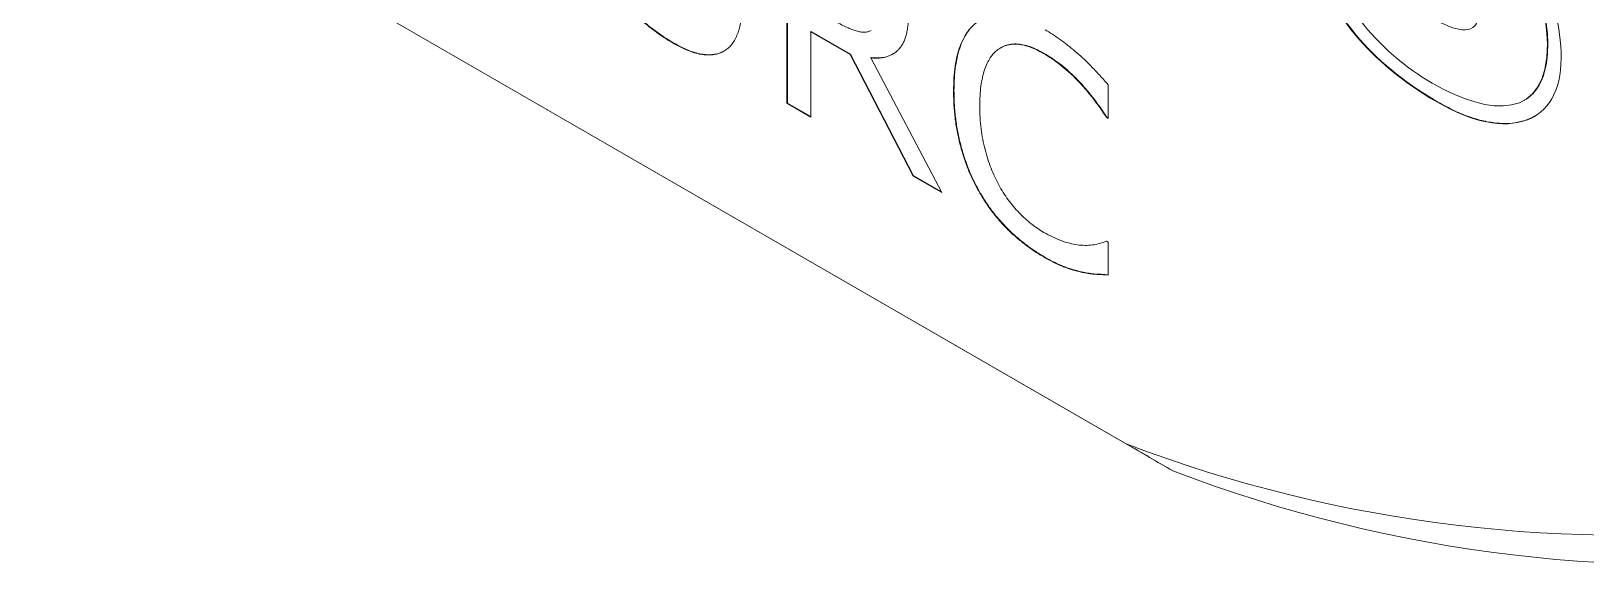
# Model space of a CAD drawing. Header units: inches. Extents: x 0.1 to 10.9, y 0.1 to 8.4.
# Drawn here: x 9.7466 to 10.1413, y 6.4448 to 6.5804 of the extents above; entities that cross this region are included whole.
import ezdxf

# ---------------------------------------------------------------- set-up
doc = ezdxf.new("R2010")
doc.units = ezdxf.units.IN
doc.header["$MEASUREMENT"] = 0

msp = doc.modelspace()

# ---------------------------------------------------------------- linework, layer by layer
at = {"color": 7, "linetype": 'Continuous', "lineweight": 0}
for p, q in [((9.7465920909, 6.6360381864), (10.0245983858, 6.4755485685)), ((10.0364137333, 6.468725723), (9.7559899469, 6.6306109291)), ((9.938460421, 6.5620192936), (9.938460421, 6.6171357984)), ((9.938566487, 6.5620805242), (9.938566487, 6.6170745678)), ((9.9446082222, 6.5802207003), (9.9445021561, 6.5801594697)), ((9.9445021561, 6.5801594697), (9.9445021561, 6.5585314742)), ((9.9544710191, 6.5744045676), (9.9445021561, 6.5801594697)), ((9.9545770852, 6.5744657982), (9.9446082222, 6.5802207003)), ((9.9098021635, 6.5772904602), (9.9096960975, 6.5772292296)), ((9.9928713511, 6.5761909251), (9.9927387686, 6.5761143868)), ((10.1315969787, 6.5771640227), (10.1314909127, 6.5771027921)), ((9.9545770852, 6.5744657982), (9.9544710191, 6.5744045676)), ((9.9704627369, 6.5435447499), (9.9544710191, 6.5744045676)), ((9.9705688029, 6.5436059805), (9.9545770852, 6.5744657982)), ((9.959844723, 6.5736268995), (9.959738657, 6.5735656689)), ((9.959738657, 6.5735656689), (9.9777316995, 6.5393484671)), ((10.0037039441, 6.5747102345), (10.0035978781, 6.5746490039)), ((9.9808586331, 6.5651695344), (9.9807525671, 6.5651083037)), ((10.0200238456, 6.566703565), (10.0200238456, 6.558189722)), ((9.938566487, 6.5620805242), (9.938460421, 6.5620192936)), ((9.9445021561, 6.5585314742), (9.938460421, 6.5620192936)), ((9.9445021561, 6.5586539354), (9.938566487, 6.5620805242)), ((10.1037072224, 6.5623339918), (10.1036011564, 6.5622727612)), ((10.1255858104, 6.5627702557), (10.1257183929, 6.5628467939)), ((10.019657901, 6.5585234385), (10.019551835, 6.5584622079)), ((10.0200238456, 6.558189722), (10.019551835, 6.5584622079)), ((10.0200238456, 6.5583121832), (10.019657901, 6.5585234385)), ((9.9705688029, 6.5436059805), (9.9704627369, 6.5435447499)), ((9.9777316995, 6.5393484671), (9.9704627369, 6.5435447499)), ((9.9776392343, 6.5395243074), (9.9705688029, 6.5436059805)), ((9.9873440582, 6.5395795584), (9.9872379922, 6.5395183278)), ((10.0195801557, 6.5270503813), (10.0200238456, 6.5267942446)), ((10.0200238456, 6.5267942446), (10.0200238456, 6.518411216)), ((10.0040437918, 6.5228859262), (10.0039377257, 6.5228246956)), ((10.0132574379, 6.5192239851), (10.0131513718, 6.5191627545))]:
    msp.add_line(p, q, dxfattribs=at)
for centre, radius, start, end in [((10.1505223876, 6.8061502351), 0.3537715593579883, 249.148491743, 304.7726085195), ((10.1654095199, 6.804929622), 0.3601013394395068, 249.0090311638, 305.3004080303)]:
    msp.add_arc(centre, radius, start, end, dxfattribs=at)
for points in [[(10.13497671078004, 6.573414069301003), (10.13497671078004, 6.590330879090311), (10.12655022917084, 6.601200041470984), (10.11313351637974, 6.613022009663806)], [(10.11203919523912, 6.610593538516319), (10.12172012391854, 6.601871781714853), (10.13149091270327, 6.591042868766104), (10.13149091270327, 6.577102792129793)], [(10.1121452612563, 6.610654769124706), (10.12182618993571, 6.60193301232324), (10.13159697872045, 6.591104099374491), (10.13159697872045, 6.57716402273818)], [(10.10226361391544, 6.567148089813522), (10.08863243500631, 6.575017201899), (10.07641146068329, 6.589176809905902), (10.07370727058063, 6.605838098805651)], [(10.07364419356477, 6.595549453321222), (10.07630644895161, 6.586037715944713), (10.08559678570659, 6.572666463157144), (10.10360115640778, 6.562272761187515)], [(10.07375025958195, 6.59561068392961), (10.07641251496879, 6.5860989465531), (10.08570285172377, 6.572727693765531), (10.10370722242495, 6.562333991795901)], [(10.10329880232868, 6.583108955553159), (10.10856101009601, 6.580071147670639), (10.11401252315187, 6.579087946783017), (10.11401252315187, 6.584815892520135)], [(10.13149091270327, 6.577102792129793), (10.13149091270327, 6.557541995793714), (10.11701984134312, 6.55862950104278), (10.10226361391544, 6.567148089813522)], [(10.10360115640778, 6.562272761187515), (10.12160552710896, 6.551879059217887), (10.13497671078004, 6.556780889675005), (10.13497671078004, 6.573414069301003)], [(10.02459838581769, 6.475548568460046), (10.02853847605521, 6.473273339299753), (10.03247691163317, 6.470999065335206), (10.03641373330791, 6.468725723038976)]]:
    msp.add_open_spline(points, degree=3, dxfattribs=at)
for points, knots in [([(9.909696097515877, 6.577229229570095), (9.909056917399345, 6.577606537581883), (9.907785923977697, 6.578356804976808), (9.905899089069228, 6.579644813534238), (9.904044701221299, 6.581001388450503), (9.902247431729664, 6.58245653151807), (9.900539628131515, 6.583933586503806), (9.898955527920705, 6.585413354171638), (9.897500558154123, 6.586832846864223), (9.896599894575633, 6.587823426663894), (9.8961682748938, 6.588298136364805)], [0, 0, 0, 0, 0.1376995973635103, 0.273812150732145, 0.4079783403477116, 0.540702405927692, 0.668658340188634, 0.7870670500596367, 0.8979574012981623, 1, 1, 1, 1]), ([(9.909802163533056, 6.577290460178483), (9.909162983416524, 6.57766776819027), (9.907891989994873, 6.578418035585195), (9.906005155086406, 6.579706044142624), (9.904150767238477, 6.58106261905889), (9.90235349774684, 6.582517762126457), (9.900645694148691, 6.583994817112193), (9.899061593937882, 6.585474584780024), (9.8976066241713, 6.586894077472609), (9.896705960592811, 6.587884657272282), (9.89627434091098, 6.588359366973191)], [0, 0, 0, 0, 0.1376995973635103, 0.273812150732145, 0.4079783403477116, 0.540702405927692, 0.668658340188634, 0.7870670500596367, 0.8979574012981623, 1, 1, 1, 1]), ([(9.926981124187911, 6.585989971653741), (9.926967047381327, 6.585357625433488), (9.92693917387351, 6.58410551564505), (9.926702357571854, 6.582362667695699), (9.926326693222281, 6.580743054559121), (9.92579811790118, 6.579268450356971), (9.925145221968059, 6.577958445615246), (9.924375230789376, 6.576836956447224), (9.92349154631826, 6.575921190276273), (9.922807340627946, 6.575473457541579), (9.922468703243492, 6.575251858913626)], [0, 0, 0, 0, 0.1308008882041935, 0.2589990533849437, 0.3872122659295001, 0.5158717970719217, 0.6428148133703803, 0.7641840704950168, 0.8832864287581057, 0.9999999999999999, 0.9999999999999999, 0.9999999999999999, 0.9999999999999999]), ([(9.969273270277865, 6.584227944452705), (9.969267248950365, 6.583740477298341), (9.969255447304164, 6.582785054280641), (9.969126424335796, 6.581446751412612), (9.968931128803394, 6.58020782505139), (9.968658834469611, 6.579069224467293), (9.968298201057705, 6.578046653240001), (9.967866344700614, 6.577121420926612), (9.967340959696577, 6.576320160369179), (9.966746981431134, 6.575617425805608), (9.966085023035522, 6.575014003559179), (9.965352299840157, 6.574522662811911), (9.964570033107437, 6.574106417494809), (9.963717398228864, 6.573805656637428), (9.962809640368251, 6.573596031721002), (9.961840773445985, 6.573493267524809), (9.960820960477793, 6.573461847366177), (9.96010305145202, 6.573530713842822), (9.959738656985264, 6.5735656689167)], [0, 0, 0, 0, 0.0703830305476863, 0.1379489199197065, 0.2034888084440785, 0.2668116458442008, 0.3289395236564626, 0.3896346109119576, 0.4495664907690702, 0.5094054054689505, 0.5688230343965477, 0.6282063740288423, 0.687920352071269, 0.7483104144166675, 0.809317904920331, 0.8712531512616704, 0.9346509967026081, 1, 1, 1, 1]), ([(9.950855418264137, 6.582770905055428), (9.951336940553956, 6.582503145643272), (9.952269458066828, 6.581984601961388), (9.953619941683005, 6.581304075720031), (9.954872127985988, 6.580788489853874), (9.956041205293163, 6.580353967640906), (9.957119166815037, 6.580122647213211), (9.958119426600614, 6.580037874370464), (9.959026901144837, 6.580166562584695), (9.959564472513405, 6.580380870108594), (9.959833059097072, 6.580487944497342)], [0, 0, 0, 0, 0.1513319284937295, 0.2930698672949618, 0.4247940391227076, 0.5487050035246469, 0.6656715592400186, 0.7790172397877811, 0.8895904654055451, 0.9999999999999999, 0.9999999999999999, 0.9999999999999999, 0.9999999999999999]), ([(9.980752567073711, 6.565108303746094), (9.980771248594014, 6.566217786659896), (9.980807742554456, 6.568385138401351), (9.981128173269317, 6.571385654018296), (9.981627098993071, 6.57410774801139), (9.982358949431775, 6.576499512633742), (9.983269772008835, 6.578603470820801), (9.984379161660767, 6.580379722538141), (9.985659803278445, 6.581860283523345), (9.986670412153456, 6.582584099389862), (9.98717191067665, 6.582943281460293)], [0, 0, 0, 0, 0.1439337630055686, 0.2811716052796471, 0.4115964099268383, 0.5373392318418944, 0.6582323932264483, 0.7750153268190363, 0.8883549470708625, 0.9999999999999999, 0.9999999999999999, 0.9999999999999999, 0.9999999999999999]), ([(9.980858633090888, 6.56516953435448), (9.980877314611192, 6.566279017268283), (9.980913808571634, 6.568446369009737), (9.981234239286495, 6.571446884626683), (9.98173316501025, 6.574168978619777), (9.982465015448954, 6.576560743242129), (9.983375838026015, 6.578664701429187), (9.984485227677945, 6.580440953146527), (9.985765869295623, 6.581921514131731), (9.986776478170635, 6.582645329998249), (9.987277976693827, 6.58300451206868)], [0, 0, 0, 0, 0.1439337630055686, 0.2811716052796471, 0.4115964099268383, 0.5373392318418944, 0.6582323932264483, 0.7750153268190363, 0.8883549470708625, 0.9999999999999999, 0.9999999999999999, 0.9999999999999999, 0.9999999999999999]), ([(10.00396604636728, 6.580715560385449), (10.0046020112947, 6.580335432442775), (10.00587617959381, 6.579573838598074), (10.00778450196578, 6.57827371091035), (10.00968609983214, 6.576829558467967), (10.01160859793389, 6.57526314157481), (10.01358332039438, 6.573492386610655), (10.01564691576866, 6.571475074708613), (10.01781513735368, 6.569200499511007), (10.01927211218998, 6.567553396136683), (10.02002384558581, 6.566703564978289)], [0, 0, 0, 0, 0.1140350332836653, 0.2284714425832284, 0.3432329362395961, 0.4591030622536822, 0.5802567027854906, 0.7103464218429739, 0.8505517991796099, 1, 1, 1, 1]), ([(9.922468703243492, 6.575251858913626), (9.922077160820232, 6.575056015911508), (9.92129577329241, 6.574665178877829), (9.919971440364158, 6.574362876979451), (9.918551670741536, 6.574249089303867), (9.917014298097985, 6.574361568346785), (9.915361212194048, 6.574701496207577), (9.913583468889465, 6.575296581643359), (9.911681424045051, 6.5761295753307), (9.910370171766091, 6.576855865996888), (9.909696097515877, 6.577229229570095)], [0, 0, 0, 0, 0.1149281894735067, 0.22935817044285, 0.3459192613417071, 0.4654998677269286, 0.5890786490471933, 0.71836396881987, 0.8552196250883524, 1, 1, 1, 1]), ([(9.92257476926067, 6.575313089522012), (9.92218322683741, 6.575117246519895), (9.921401839309588, 6.574726409486216), (9.920077506381334, 6.574424107587837), (9.918657736758716, 6.574310319912254), (9.917120364115162, 6.574422798955172), (9.915467278211228, 6.574762726815965), (9.913689534906643, 6.575357812251747), (9.911787490062231, 6.576190805939087), (9.910476237783271, 6.576917096605275), (9.909802163533056, 6.577290460178483)], [0, 0, 0, 0, 0.1149281894735067, 0.22935817044285, 0.3459192613417071, 0.4654998677269286, 0.5890786490471933, 0.71836396881987, 0.8552196250883524, 1, 1, 1, 1]), ([(9.992024179223577, 6.575672631403176), (9.991671102954337, 6.575383637706197), (9.990950906854819, 6.574794155626884), (9.990037899256201, 6.573611460196191), (9.98924953709711, 6.572175010738165), (9.988574081914882, 6.570495384602125), (9.988053743357984, 6.568545342074722), (9.987665050383782, 6.566354375867298), (9.987439243708002, 6.563899267718437), (9.987412338324662, 6.562136391841116), (9.987398475744989, 6.561228097504773)], [0, 0, 0, 0, 0.1046440647973829, 0.2134503331716278, 0.3278889390370063, 0.4480289007563196, 0.5750596300044188, 0.7088115466650231, 0.8499696851177456, 1, 1, 1, 1]), ([(10.00359787813123, 6.574649003900296), (10.00301512925413, 6.574968194949108), (10.00187690994863, 6.575591635728105), (10.00021147865331, 6.576303946193615), (9.998638805996313, 6.576769647272404), (9.997143135885956, 6.577038550516789), (9.995735362526975, 6.577055962900551), (9.994404945749176, 6.57685015459706), (9.993154897574787, 6.576394084876746), (9.992406093119232, 6.575916311101423), (9.992024179223577, 6.575672631403176)], [0, 0, 0, 0, 0.1347222458038285, 0.2631381493464587, 0.3873679747455881, 0.5083993233145132, 0.6281423894399397, 0.7488387040066333, 0.8718998153934194, 1, 1, 1, 1]), ([(10.00370394414841, 6.574710234508684), (10.00309831857397, 6.575041894601929), (10.0018871143402, 6.575705189096198), (10.00008331168799, 6.576454473142602), (9.998323317204061, 6.57693688171977), (9.996598295281359, 6.57715726284796), (9.994968811432294, 6.577019774012984), (9.993712858593282, 6.576671224552503), (9.993071542172512, 6.576279562832924), (9.992872595797854, 6.576158063247571)], [0, 0, 0, 0, 0.1523105815782318, 0.3046093643375481, 0.4569194611969291, 0.609180445786928, 0.768717018311121, 0.9282524051506321, 1, 1, 1, 1]), ([(10.13159697872045, 6.57716402273818), (10.13156666493996, 6.576000119776332), (10.13150808802689, 6.57375104884107), (10.1310081120049, 6.57075875782443), (10.13022249243605, 6.568208461484667), (10.12915260872431, 6.566087498937027), (10.12781506593265, 6.564418174391415), (10.12664476236346, 6.563358930461432), (10.12586978286448, 6.562970333865484), (10.12568384119908, 6.562877097465926)], [0, 0, 0, 0, 0.1816776413599303, 0.3510652658885505, 0.5108092874692426, 0.66351801426707, 0.8116496049814172, 0.9548088869795253, 1, 1, 1, 1]), ([(9.965314892188202, 6.574559442277548), (9.965181693123046, 6.574469898881368), (9.964597613973073, 6.574077250249291), (9.963368244923949, 6.573726705290338), (9.96167483429863, 6.57348715055296), (9.960454746221275, 6.57358031759426), (9.959844723002442, 6.573626899525086)], [0, 0, 0, 0, 0.0896365566267704, 0.3930571415095281, 0.6965389277562075, 1, 1, 1, 1]), ([(10.01955183502677, 6.558462207865574), (10.01891102288505, 6.559410824056508), (10.0176642121425, 6.561256520759823), (10.0157160120452, 6.563832699734963), (10.01378458755721, 6.566171261833796), (10.01183380420176, 6.568254244002366), (10.00986276072815, 6.570130463946328), (10.00783520207011, 6.571830496277532), (10.00573837292596, 6.573345676342785), (10.0043160551622, 6.574211712523581), (10.00359787813123, 6.574649003900296)], [0, 0, 0, 0, 0.1400132960552311, 0.2724200592607246, 0.3987353364185658, 0.5189032234862795, 0.6367932430481876, 0.7550996673137992, 0.8763414208169088, 1, 1, 1, 1]), ([(10.01965790104395, 6.558523438473962), (10.01901708890223, 6.559472054664894), (10.01777027815968, 6.56131775136821), (10.01582207806237, 6.56389393034335), (10.01389065357439, 6.566232492442182), (10.01193987021894, 6.568315474610753), (10.00996882674533, 6.570191694554715), (10.00794126808729, 6.571891726885918), (10.00584443894314, 6.573406906951173), (10.00442212117938, 6.574272943131968), (10.00370394414841, 6.574710234508684)], [0, 0, 0, 0, 0.1400132960552311, 0.2724200592607246, 0.3987353364185658, 0.5189032234862795, 0.6367932430481876, 0.7550996673137992, 0.8763414208169088, 1, 1, 1, 1]), ([(9.987237992154913, 6.53951832783499), (9.986742884822075, 6.540427141920477), (9.985740867026264, 6.542266435799474), (9.984466375220157, 6.545170821375931), (9.983363174972565, 6.548209482411802), (9.982585847146265, 6.550828228431031), (9.982050691475104, 6.552984606523688), (9.981702366624745, 6.554648890551142), (9.981409464335607, 6.556335078287318), (9.981176225998366, 6.558042246805265), (9.98098885385519, 6.559775893695539), (9.98084171149903, 6.561543516248516), (9.980771940107878, 6.563323051888453), (9.980759075375257, 6.564508554768831), (9.980752567073711, 6.565108303746094)], [0, 0, 0, 0, 0.1069966970048784, 0.216544145845021, 0.3308328615455234, 0.4509347330946805, 0.5135247786354868, 0.5775124879578184, 0.6430654320204231, 0.7103394864074352, 0.7795386172444123, 0.850759598888421, 0.9244988945920541, 1, 1, 1, 1]), ([(9.987344058172093, 6.539579558443377), (9.986848950839251, 6.540488372528865), (9.98584693304344, 6.54232766640786), (9.984572441237336, 6.545232051984317), (9.983469240989741, 6.54827071302019), (9.982691913163443, 6.550889459039417), (9.98215675749228, 6.553045837132076), (9.981808432641923, 6.55471012115953), (9.981515530352786, 6.556396308895705), (9.981282292015543, 6.558103477413652), (9.981094919872367, 6.559837124303925), (9.980947777516208, 6.561604746856903), (9.980878006125058, 6.563384282496839), (9.980865141392437, 6.564569785377217), (9.980858633090888, 6.56516953435448)], [0, 0, 0, 0, 0.1069966970048784, 0.216544145845021, 0.3308328615455234, 0.4509347330946805, 0.5135247786354868, 0.5775124879578184, 0.6430654320204231, 0.7103394864074352, 0.7795386172444123, 0.850759598888421, 0.9244988945920541, 1, 1, 1, 1]), ([(9.987398475744989, 6.561228097504773), (9.987413281334744, 6.560266633139075), (9.987441895186775, 6.558408470137841), (9.987703075310211, 6.555600541467017), (9.988107396957103, 6.552911879381754), (9.98869394848065, 6.550329317288457), (9.989427368128473, 6.547875048014129), (9.990248289755728, 6.545561703499732), (9.991155744352147, 6.543378609329972), (9.991872390778262, 6.542001177457483), (9.992222423658374, 6.541328395974292)], [0, 0, 0, 0, 0.1552328577602265, 0.3000089895753094, 0.4351836069882967, 0.5620030713310903, 0.6812062373093731, 0.7932339138198852, 0.8990088752027441, 1, 1, 1, 1]), ([(10.10370722242495, 6.562333991795901), (10.10511874223511, 6.561563773779156), (10.10788680339335, 6.560053337609433), (10.11192118727098, 6.558441799256188), (10.11572512127687, 6.557364155708965), (10.11926853497869, 6.556854541603962), (10.12253750518427, 6.556871459284712), (10.12546029934722, 6.557481561742452), (10.12734785139343, 6.558127059648017), (10.12815996927021, 6.558705815986579), (10.12820911799503, 6.558740841857618)], [0, 0, 0, 0, 0.1578327064738581, 0.3095178552567877, 0.4555078777170352, 0.596240607781774, 0.7321709086839058, 0.863808017463175, 0.9917577700682904, 1, 1, 1, 1]), ([(9.992222423658374, 6.541328395974292), (9.99259757289103, 6.540668345138717), (9.99334301575543, 6.539356786583635), (9.994608393968461, 6.537508438157549), (9.995959333271161, 6.535779783565469), (9.997397026210384, 6.534191086700357), (9.998900040412854, 6.532733265476225), (10.00045385784739, 6.531426920246513), (10.00204623052071, 6.530246999991091), (10.00312196878938, 6.529591895308108), (10.0036639596095, 6.529261832936306)], [0, 0, 0, 0, 0.1262396033605244, 0.2508452725971369, 0.3738153758072624, 0.497772064267611, 0.6221551661444908, 0.746853271201223, 0.8724567051774589, 0.9999999999999999, 0.9999999999999999, 0.9999999999999999, 0.9999999999999999]), ([(10.00393772573374, 6.52282469563299), (10.00309682599421, 6.523331182053484), (10.00145133626822, 6.524322284990145), (9.999040953850184, 6.526033024182664), (9.996749241998266, 6.527892491406128), (9.99456708786668, 6.529881528208372), (9.992519555297878, 6.532050001882141), (9.990604613455117, 6.534373754232301), (9.988822477386531, 6.536861935109544), (9.987767790905357, 6.538630119148318), (9.987237992154917, 6.53951832783499)], [0, 0, 0, 0, 0.1380481556629402, 0.2701354408367562, 0.3977074068836918, 0.5216268629186567, 0.6425281201263259, 0.761162591095066, 0.8800252368306798, 1, 1, 1, 1]), ([(10.00404379175092, 6.522885926241377), (10.00320289201139, 6.523392412661871), (10.0015574022854, 6.524383515598531), (9.999147019867364, 6.526094254791051), (9.996855308015444, 6.527953722014514), (9.994673153883857, 6.529942758816759), (9.992625621315057, 6.532111232490529), (9.990710679472294, 6.534434984840687), (9.98892854340371, 6.53692316571793), (9.987873856922533, 6.538691349756705), (9.987344058172093, 6.539579558443377)], [0, 0, 0, 0, 0.1380481556629402, 0.2701354408367562, 0.3977074068836918, 0.5216268629186567, 0.6425281201263259, 0.761162591095066, 0.8800252368306798, 1, 1, 1, 1]), ([(10.0036639596095, 6.529261832936306), (10.0044075010939, 6.528853070677727), (10.00587804230564, 6.528044639998813), (10.00804593930363, 6.527129690414512), (10.01014450389818, 6.526462603431372), (10.01217362736473, 6.526058305656633), (10.01413649494897, 6.525910554728487), (10.01603003355281, 6.526025425050719), (10.01786431615297, 6.526382802065504), (10.01900317998688, 6.526825898191332), (10.01958015566031, 6.527050381292807)], [0, 0, 0, 0, 0.1280605506992684, 0.253272105657501, 0.3761138554443982, 0.4981815323056515, 0.6205534214054519, 0.7442998557514896, 0.8704561875339907, 0.9999999999999999, 0.9999999999999999, 0.9999999999999999, 0.9999999999999999]), ([(10.01315137184619, 6.519162754479214), (10.01247966096729, 6.519332472397888), (10.0110889595258, 6.51968385416281), (10.0092935665818, 6.520265717538837), (10.00776148262759, 6.520876236703463), (10.0065394619866, 6.521429392212652), (10.0052571387157, 6.522083615923796), (10.00438465719247, 6.522573665940243), (10.00393772573374, 6.52282469563299)], [0, 0, 0, 0, 0.2236153852995341, 0.4629703767557463, 0.588492839808353, 0.7203619264794664, 0.8567544999075843, 0.9999999999999999, 0.9999999999999999, 0.9999999999999999, 0.9999999999999999]), ([(10.01325743786337, 6.5192239850876), (10.01258572698447, 6.519393703006275), (10.01119502554298, 6.519745084771198), (10.00939963259898, 6.520326948147223), (10.00786754864476, 6.520937467311851), (10.00664552800378, 6.521490622821038), (10.00536320473288, 6.522144846532182), (10.00449072320965, 6.52263489654863), (10.00404379175092, 6.522885926241377)], [0, 0, 0, 0, 0.2236153852995341, 0.4629703767557463, 0.588492839808353, 0.7203619264794664, 0.8567544999075843, 0.9999999999999999, 0.9999999999999999, 0.9999999999999999, 0.9999999999999999]), ([(10.02002384558581, 6.518411216031664), (10.01946886840697, 6.518454766000096), (10.01840965608457, 6.518537884126322), (10.01711114334599, 6.518591779233073), (10.01606837763083, 6.518667637562963), (10.01519564533086, 6.518780427069726), (10.01421339154289, 6.51894421378906), (10.01351704147032, 6.519087507577226), (10.01315137184619, 6.519162754479214)], [0, 0, 0, 0, 0.2443698001561023, 0.4663966617268104, 0.5786404015774926, 0.7043098872557314, 0.8447262423815176, 1, 1, 1, 1]), ([(10.02002384558581, 6.51847988528657), (10.01942370239159, 6.518526160254418), (10.01818798344622, 6.51862144227214), (10.01647655001413, 6.518678821245601), (10.01481066014193, 6.518908298145154), (10.01377518819792, 6.519118754160694), (10.01325743786337, 6.5192239850876)], [0, 0, 0, 0, 0.2685883518079683, 0.5530342058907135, 0.7765109032924941, 1, 1, 1, 1])]:
    msp.add_open_spline(points, degree=3, knots=knots, dxfattribs=at)

doc.saveas('drawing.dxf')
